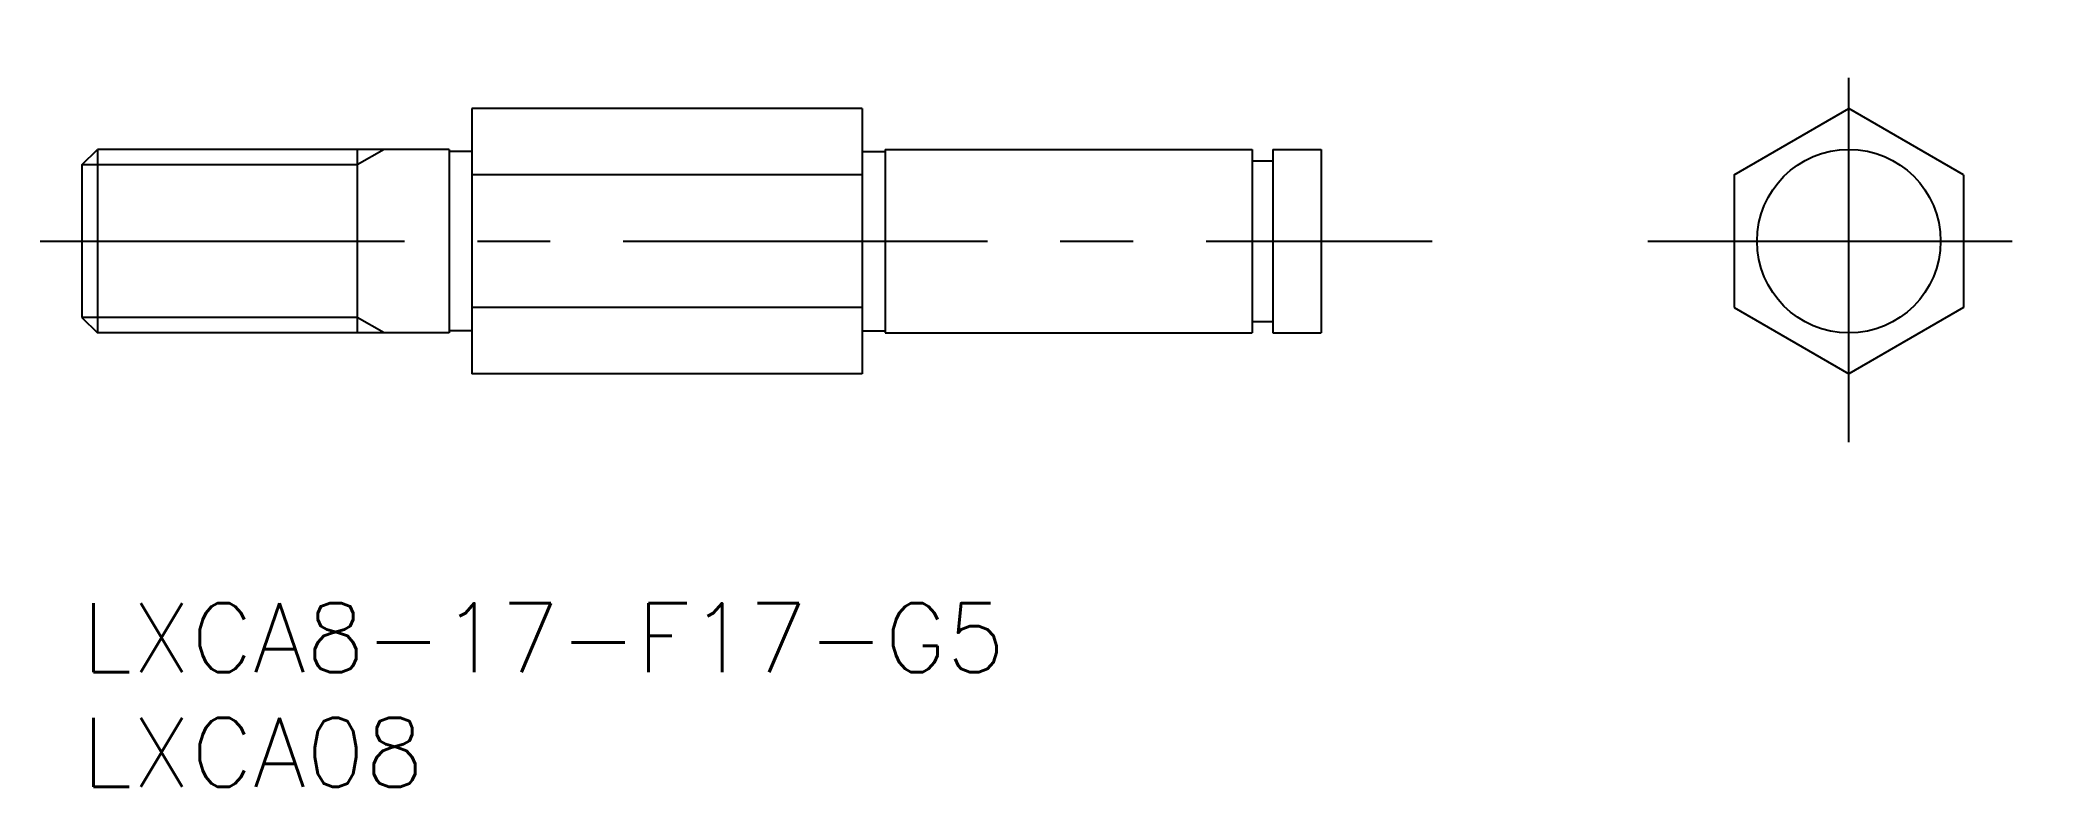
# Model space of a CAD drawing. Extents: x -1.8 to 85.8, y -8 to 24.5.
import ezdxf

# ---------------------------------------------------------------- set-up
doc = ezdxf.new("R2010")
doc.units = 0
doc.header["$LTSCALE"] = 0.5
doc.linetypes.add('CENTER', pattern=[50.8, 31.75, -6.35, 6.35, -6.35])
for name, color, linetype in [('MSM_CENTER', 1, 'CENTER'), ('MSM_CONTINUOUS', 7, 'CONTINUOUS'), ('MSM_NARROW', 5, 'CONTINUOUS'), ('MSM_PART_NUMBER', 7, 'CONTINUOUS')]:
    doc.layers.add(name, color=color, linetype=linetype)
doc.styles.get("Standard").update_dxf_attribs({"font": 'txt.shx', "height": 3, "bigfont": 'bigfont.shx'})

# ---------------------------------------------------------------- blocks, each defined once
blk = doc.blocks.new('*U8')
at = {"layer": 'MSM_PART_NUMBER'}
blk.add_text('LXCA8-17-F17-G5', height=3, dxfattribs=at).set_placement((0, -3))
blk = doc.blocks.new('*U9')
at = {"layer": 'MSM_PART_NUMBER'}
blk.add_text('LXCA08', height=3, dxfattribs=at).set_placement((0, -8))

msp = doc.modelspace()

# ---------------------------------------------------------------- linework, layer by layer
at = {"layer": 'MSM_CENTER'}
for p, q in [((76.998, 7.017), (76.998, 24.53)), ((-1.814, 15.774), (58.847, 15.774)), ((68.242, 15.774), (85.755, 15.774))]:
    msp.add_line(p, q, dxfattribs=at)
at = {"layer": 'MSM_CONTINUOUS'}
for p, q in [((17, 21.547), (17, 10)), ((34, 21.547), (17, 21.547)), ((34, 21.547), (34, 10)), ((71.998, 18.66), (76.998, 21.547)), ((81.998, 18.66), (76.998, 21.547)), ((0, 19.097), (0.677, 19.774)), ((0.677, 19.774), (0.677, 11.774)), ((16, 19.774), (0.677, 19.774)), ((12, 19.774), (12, 11.774)), ((16, 19.774), (16, 11.774)), ((17, 19.674), (16, 19.674)), ((34, 19.674), (35, 19.674)), ((35, 19.774), (51, 19.774)), ((35, 19.774), (35, 11.774)), ((51, 19.774), (51, 11.774)), ((51, 19.274), (51.9, 19.274)), ((51.9, 19.774), (54, 19.774)), ((51.9, 19.774), (51.9, 11.774)), ((54, 19.774), (54, 11.774)), ((0, 19.097), (0, 12.45)), ((34, 18.66), (17, 18.66)), ((71.998, 18.66), (71.998, 12.887)), ((81.998, 18.66), (81.998, 12.887)), ((0, 12.45), (0.677, 11.774)), ((34, 12.887), (17, 12.887)), ((51, 12.274), (51.9, 12.274)), ((71.998, 12.887), (76.998, 10)), ((81.998, 12.887), (76.998, 10)), ((16, 11.774), (0.677, 11.774)), ((17, 11.874), (16, 11.874)), ((34, 11.874), (35, 11.874)), ((35, 11.774), (51, 11.774)), ((51.9, 11.774), (54, 11.774)), ((34, 10), (17, 10))]:
    msp.add_line(p, q, dxfattribs=at)
msp.add_circle((76.998, 15.774), 4, dxfattribs=at)
at = {"layer": 'MSM_NARROW'}
for p, q in [((13.172, 19.774), (12, 19.097)), ((12, 19.097), (0, 19.097)), ((12, 12.45), (0, 12.45)), ((13.172, 11.774), (12, 12.45))]:
    msp.add_line(p, q, dxfattribs=at)

# ---------------------------------------------------------------- block references
at = {"layer": 'MSM_CONTINUOUS'}
for name in ['*U8', '*U9']:
    msp.add_blockref(name, (0, 0), dxfattribs=at)

doc.saveas('drawing.dxf')
